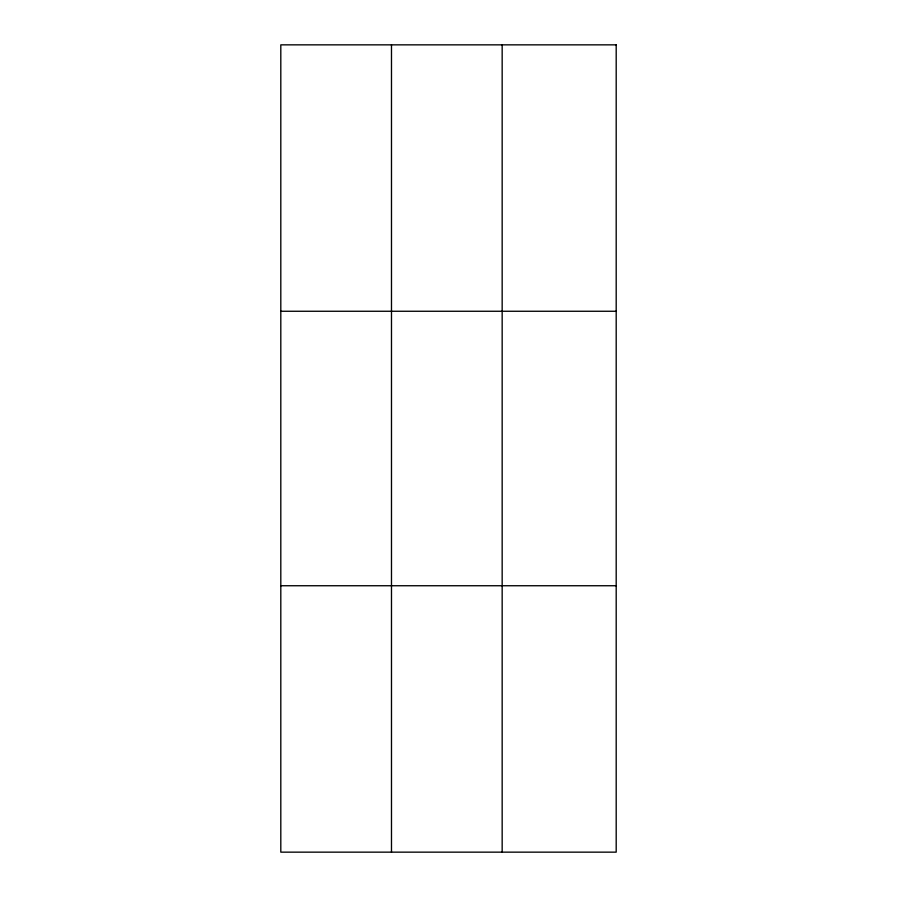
<?xml version="1.0" encoding="UTF-8"?>
<svg xmlns="http://www.w3.org/2000/svg" width="897" height="897" viewBox="0 0 897 897"><rect width="100%" height="100%" fill="white"/><g stroke="black" fill="none" stroke-linecap="round" stroke-linejoin="round"><path stroke-width="1.35" d="M391.484 44.85L391.484 852.15M502.163 44.85L502.163 852.15M280.806 311.259L616.194 311.259M280.806 585.741L616.194 585.741M616.194 44.85L616.194 852.15L280.806 852.15L280.806 44.85L616.194 44.85"/></g></svg>
